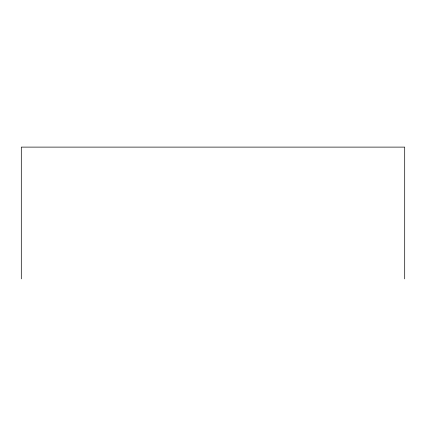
<?xml version="1.0" encoding="UTF-8"?>
<svg xmlns="http://www.w3.org/2000/svg" width="426" height="426" viewBox="0 0 426 426"><rect width="100%" height="100%" fill="white"/><g stroke="black" fill="none" stroke-linecap="round" stroke-linejoin="round"><path stroke-width="0.64" d="M404.7 278.886L404.7 147.114L21.3 147.114L21.3 278.886"/></g></svg>
